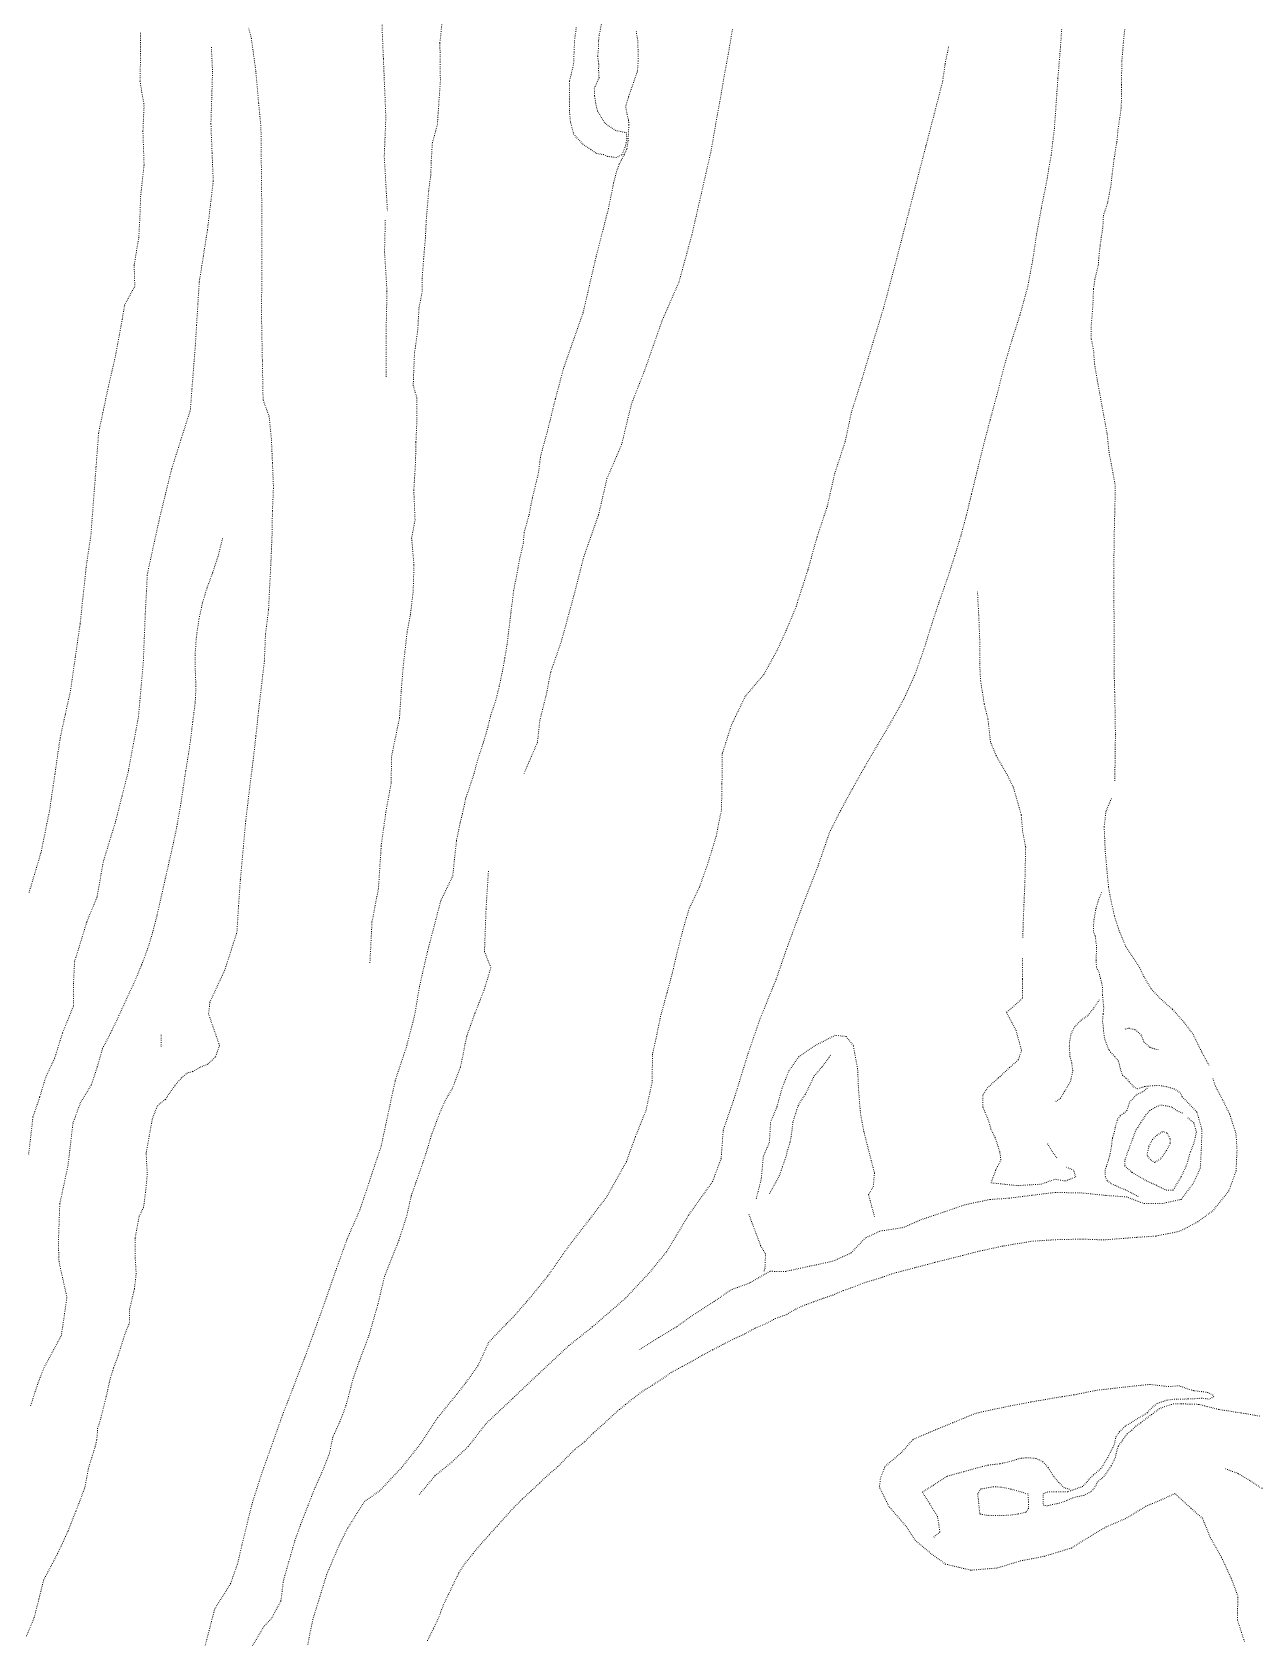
# Model space of a CAD drawing. Extents: x 682410 to 689460, y 7661803 to 7669124.
# Drawn here: x 687582.7 to 687816.5, y 7666556 to 7666862.9 of the extents above; entities that cross this region are included whole.
import ezdxf

# ---------------------------------------------------------------- set-up
doc = ezdxf.new("R2010")
doc.units = 0
doc.header["$MEASUREMENT"] = 0
doc.linetypes.add('DOT', pattern=[0.25, 0, -0.25])
doc.layers.add('02 TOE_Line', color=1, linetype='DOT', lineweight=20)

msp = doc.modelspace()

# ---------------------------------------------------------------- linework, layer by layer
at = {"layer": '02 TOE_Line'}
for points in [[(687647.27, 7666685.04, 4200.23), (687647.66, 7666692.86, 4199.42), (687648.89, 7666699.16, 4198.87), (687649.43, 7666707.45, 4198.16), (687650.31, 7666713.79, 4197.42), (687651.32, 7666719.36, 4196.77), (687651.41, 7666724.54, 4196.41), (687652.93, 7666731.88, 4195.59), (687653.24, 7666736.9, 4195.2), (687653.64, 7666741.77, 4194.82), (687654.4, 7666748.37, 4194.38), (687655.01, 7666751.6, 4194.03), (687655.54, 7666756.08, 4193.59), (687655.69, 7666761.14, 4193.19), (687655.24, 7666766.17, 4192.77), (687655.89, 7666769.63, 4192.27), (687655.66, 7666775.36, 4191.85), (687655.98, 7666780.58, 4191.56), (687656.07, 7666784.61, 4191.26), (687656.24, 7666788.53, 4191.25), (687656.24, 7666792.96, 4191.08), (687655.54, 7666795.39, 4191.18), (687655.79, 7666801.67, 4190.52), (687655.99, 7666802.93, 4190.51), (687656.42, 7666806.06, 4190.43), (687656.64, 7666810.17, 4190.4), (687657.25, 7666813.25, 4190.4), (687657.26, 7666815.86, 4190.31), (687657.54, 7666819.6, 4190.23), (687657.88, 7666823.64, 4190.29), (687658.03, 7666826.85, 4190.33), (687658.5, 7666832.55, 4190.53), (687658.91, 7666835.58, 4190.45), (687658.97, 7666837.97, 4190.46), (687659.21, 7666841.75, 4190.46), (687660.15, 7666845.11, 4190.52), (687660.44, 7666849.3, 4190.52), (687660.74, 7666853.49, 4190.53), (687660.69, 7666857.18, 4190.57), (687660.65, 7666860.86, 4190.61), (687661.28, 7666866.8, 4190.64)], [(687581.59, 7666556.37, 4201.22), (687583.07, 7666559.86, 4201.28), (687583.98, 7666563.48, 4201.35), (687584.89, 7666567.1, 4201.42), (687587.57, 7666572.19, 4201.34), (687589.59, 7666576.54, 4201.27), (687591.09, 7666580.35, 4201.21), (687592.72, 7666584.64, 4201.42), (687593.45, 7666588.45, 4201.57), (687594.75, 7666592.65, 4201.32), (687595.04, 7666593.88, 4201.53), (687595.2, 7666596.02, 4201.58), (687595.82, 7666598.1, 4201.59), (687596.84, 7666602.09, 4201.82), (687597.48, 7666605.07, 4201.9), (687598.26, 7666607.66, 4201.94), (687599.11, 7666609.93, 4201.76), (687600.36, 7666613.92, 4201.86), (687601.26, 7666616.18, 4201.78), (687601.32, 7666618.84, 4201.89), (687602.24, 7666622.74, 4201.87), (687602.57, 7666625.62, 4201.9), (687602.39, 7666628.74, 4201.9), (687602.35, 7666632.44, 4201.87), (687603.15, 7666636.6, 4201.83), (687603.99, 7666638.31, 4201.76), (687604.38, 7666641.38, 4201.74), (687604.7, 7666644.57, 4201.71), (687604.47, 7666648.66, 4201.92), (687605.04, 7666651.85, 4202.06), (687605.64, 7666655.18, 4202.2), (687606.67, 7666657.78, 4202.08), (687608.16, 7666658.92, 4201.95), (687608.87, 7666660.03, 4202), (687610.04, 7666661.66, 4202.05), (687611.26, 7666663.06, 4202.09), (687612.26, 7666663.95, 4201.93), (687613.4, 7666664.26, 4201.99), (687614.86, 7666665.1, 4202.06), (687616.35, 7666665.71, 4201.91), (687617.76, 7666667.12, 4201.89), (687618.5, 7666669.25, 4201.66), (687616.42, 7666675.23, 4201.08), (687616.65, 7666677.5, 4200.73), (687619.5, 7666683.6, 4200.34), (687621.83, 7666690.88, 4199.77), (687622.15, 7666695.95, 4199.24), (687622.49, 7666700.89, 4198.76), (687623.09, 7666707.44, 4198.25), (687623.53, 7666712.25, 4197.64), (687624.31, 7666718.82, 4197.12), (687624.93, 7666723.66, 4196.47), (687625.47, 7666728.43, 4195.87), (687625.97, 7666733.16, 4195.37), (687626.54, 7666738.01, 4194.79), (687627.09, 7666742.73, 4194.37), (687627.3, 7666747.85, 4194.06), (687627.89, 7666752.57, 4193.4), (687628.12, 7666757.4, 4192.91), (687628.36, 7666762.14, 4192.39), (687628.55, 7666766.73, 4191.87), (687628.63, 7666771.42, 4191.46), (687628.82, 7666775.91, 4191.12), (687628.63, 7666780.58, 4190.71), (687628.43, 7666785.11, 4190.21), (687627.99, 7666789.48, 4189.7), (687626.84, 7666792.6, 4189.76), (687626.7, 7666800.21, 4188.88), (687626.55, 7666807.82, 4188.01), (687626.57, 7666814.14, 4187.45), (687626.59, 7666820.45, 4186.89), (687626.61, 7666826.77, 4186.33), (687626.55, 7666832.73, 4185.77), (687626.49, 7666838.68, 4185.21), (687626.43, 7666844.64, 4184.66), (687625.99, 7666849.34, 4184.03), (687625.45, 7666855.37, 4183.4), (687624.59, 7666861.73, 4182.74), (687624.04, 7666863.79, 4182.55)], [(687582.1, 7666698.5, 4170.63), (687584.38, 7666706.12, 4170.65), (687585.22, 7666710.25, 4170.67), (687586.05, 7666714.38, 4170.68), (687587.05, 7666721.22, 4170.7), (687588.05, 7666728.07, 4170.72), (687589.03, 7666732.56, 4170.82), (687590.02, 7666737.06, 4170.92), (687590.93, 7666743.44, 4170.81), (687591.85, 7666749.81, 4170.69), (687592.44, 7666755.32, 4170.69), (687593.03, 7666760.84, 4170.69), (687593.91, 7666766.75, 4170.71), (687594.41, 7666773.3, 4170.77), (687594.9, 7666779.84, 4170.84), (687595.4, 7666786.39, 4170.9), (687596.33, 7666790.78, 4170.94), (687597.26, 7666795.18, 4170.98), (687598.62, 7666801, 4170.79), (687599.92, 7666808.05, 4170.72), (687600.34, 7666810.71, 4170.69), (687602.31, 7666814.33, 4170.61), (687602.18, 7666818.35, 4170.49), (687603.07, 7666823.66, 4170.51), (687603.29, 7666827.57, 4170.43), (687603.41, 7666831.45, 4170.46), (687604.08, 7666837.52, 4170.53), (687603.86, 7666843.97, 4170.49), (687604.08, 7666848.87, 4170.46), (687603.3, 7666853.54, 4170.42), (687603.42, 7666858.77, 4170.57), (687603.42, 7666862.89, 4170.72)], [(687615.43, 7666553.31, 4201.11), (687616.51, 7666557.43, 4201.01), (687617.59, 7666561.54, 4200.91), (687620.62, 7666566.39, 4201.1), (687621.99, 7666570.29, 4201.12), (687622.82, 7666573.91, 4201.15), (687624.69, 7666581.52, 4201.74), (687626.39, 7666586.9, 4201.88), (687630.6, 7666598.74, 4201.95), (687634.84, 7666609.68, 4201.97), (687638.31, 7666619.25, 4201.69), (687640.87, 7666626.58, 4201.69), (687642.93, 7666632.31, 4201.91), (687645.35, 7666637.82, 4202.06), (687649.43, 7666650.05, 4201.99), (687652.11, 7666662.55, 4201.94), (687654.21, 7666668.83, 4201.58), (687655.79, 7666674.87, 4201.33), (687656.75, 7666680.54, 4201.16), (687658.27, 7666687.16, 4200.96), (687660.82, 7666696.91, 4200.69), (687663.1, 7666701.61, 4200.54), (687663.82, 7666708.42, 4200.34), (687664.51, 7666711.72, 4200.25), (687664.95, 7666713.52, 4200.3), (687665.6, 7666716.5, 4200.15), (687666.18, 7666718.18, 4200.13), (687667.19, 7666721.23, 4200.14), (687667.91, 7666723.98, 4200.09), (687668.98, 7666727.2, 4200.22), (687669.7, 7666729.6, 4200.18), (687670.3, 7666732.12, 4200.12), (687671.4, 7666735.4, 4200.07), (687672, 7666737.89, 4200.05), (687672.61, 7666740.76, 4200.08), (687673.06, 7666743.32, 4200.1), (687673.49, 7666745.91, 4200.22), (687673.87, 7666749.03, 4200.21), (687674.24, 7666752.02, 4200.11), (687674.75, 7666756.12, 4200.19), (687675.33, 7666759.23, 4200.23), (687675.85, 7666762.03, 4200.33), (687676.6, 7666765.18, 4200.31), (687676.76, 7666767.23, 4200.17), (687677.69, 7666770.65, 4200.19), (687678.36, 7666773.97, 4200.27), (687679.52, 7666778.78, 4200.18), (687679.89, 7666781.86, 4200.19), (687681.02, 7666785.91, 4200.2), (687681.68, 7666788.55, 4200.21), (687682.74, 7666792.82, 4200.22), (687684.28, 7666798.61, 4200.6), (687688.04, 7666809.32, 4200.51), (687690.53, 7666820.03, 4200.43), (687692.87, 7666829.14, 4200.36), (687693.87, 7666834.09, 4200.49), (687694.41, 7666836.18, 4200.22), (687694.95, 7666837.71, 4200.34), (687695.34, 7666838.43, 4200.42), (687695.89, 7666839.47, 4200.53), (687696.42, 7666840.6, 4200.68), (687696.63, 7666842.16, 4200.71), (687696.78, 7666845.2, 4200.38), (687696.71, 7666846.07, 4200.27), (687696.47, 7666847.08, 4200.12), (687696.18, 7666848.75, 4200.11), (687696.73, 7666850.56, 4200.01), (687698.43, 7666855.45, 4200.18), (687698.56, 7666857.44, 4200.25), (687698.53, 7666859.52, 4200.27), (687698.49, 7666861.2, 4200.13), (687698.19, 7666863.08, 4200.07)], [(687649.55, 7666864.97, 4183.61), (687649.84, 7666857.78, 4183.81), (687650.31, 7666846.66, 4184.9), (687650.01, 7666839.07, 4185.57), (687650.62, 7666828.58, 4186.66)], [(687656.71, 7666583.43, 4230.66), (687659.73, 7666587.03, 4230.66), (687662.95, 7666589.63, 4230.67), (687666.1, 7666592.62, 4230.68), (687669.47, 7666597, 4230.72), (687672.21, 7666599.59, 4230.75), (687674.62, 7666601.82, 4230.98), (687679.61, 7666606.57, 4230.72), (687685.33, 7666611.9, 4230.71), (687689.83, 7666615.48, 4230.67), (687696.19, 7666620.98, 4230.64), (687700.73, 7666625.83, 4230.79), (687703.99, 7666629.82, 4230.74), (687708.25, 7666636.88, 4230.95), (687712.78, 7666643.23, 4230.94), (687714.42, 7666647.64, 4231.21), (687714.82, 7666653.05, 4230.76), (687716.98, 7666659.3, 4230.88), (687719.59, 7666667.74, 4230.71), (687721.86, 7666674.3, 4230.61), (687724.93, 7666681.87, 4230.72), (687726.97, 7666687.77, 4230.64), (687730.12, 7666696.31, 4230.73), (687732.98, 7666703.64, 4230.83), (687735.16, 7666709.96, 4230.56), (687737.24, 7666714.1, 4230.61), (687739.53, 7666718.31, 4230.62), (687741.89, 7666722.51, 4230.57), (687744.36, 7666726.72, 4230.54), (687746.9, 7666731.02, 4230.56), (687749.36, 7666735.43, 4230.5), (687751.51, 7666740.17, 4230.51), (687753.24, 7666745.08, 4230.44), (687754.82, 7666750.13, 4230.53), (687756.09, 7666753.94, 4230.63), (687757.84, 7666758.94, 4230.65), (687759.1, 7666762.83, 4230.71), (687760.31, 7666766.77, 4230.74), (687761.36, 7666770.73, 4230.73), (687762.32, 7666774.68, 4230.87), (687763.57, 7666779.83, 4230.8), (687764.86, 7666784.97, 4230.73), (687765.88, 7666788.83, 4230.8), (687767.26, 7666793.95, 4230.84), (687768.55, 7666799.08, 4230.88), (687770.02, 7666804.01, 4230.95), (687771.59, 7666808.93, 4230.97), (687772.98, 7666813.95, 4230.92), (687773.99, 7666819.17, 4230.88), (687774.74, 7666824.33, 4230.81), (687775.68, 7666829.38, 4230.75), (687776.68, 7666834.44, 4230.66), (687777.55, 7666839.52, 4230.64), (687778.15, 7666844.49, 4230.59), (687778.49, 7666849.38, 4230.54), (687778.82, 7666854.11, 4230.52), (687779.21, 7666858.77, 4230.45), (687779.54, 7666863.36, 4230.38)], [(687676.73, 7666721.21, 4211.39), (687679.29, 7666727.14, 4211.69), (687679.76, 7666731.34, 4211.5), (687680.93, 7666736.01, 4211.3), (687681.86, 7666740.68, 4211.35), (687683.87, 7666746.48, 4211.39), (687686.25, 7666755.14, 4211.39), (687688.16, 7666762.62, 4211.39), (687691, 7666770.7, 4211.39), (687692.59, 7666777.56, 4211.34), (687695.4, 7666784.09, 4211.28), (687697.26, 7666791.79, 4211.22), (687699.83, 7666798.33, 4211.16), (687703.1, 7666807.66, 4211.01), (687706.36, 7666815.13, 4210.86), (687708.84, 7666824.18, 4210.71), (687710.64, 7666832.06, 4210.89), (687712.44, 7666839.94, 4211.06), (687716.61, 7666863.43, 4210.64)], [(687686.72, 7666863.76, 4200.04), (687686.4, 7666861.36, 4200.17), (687686.3, 7666858.98, 4200.12), (687686.22, 7666856.86, 4200.2), (687685.73, 7666854.73, 4200.25), (687685.43, 7666853.5, 4200.26), (687685.42, 7666850.11, 4200.3), (687685.42, 7666847.88, 4200.23), (687685.6, 7666845.74, 4200.12), (687686.22, 7666843.44, 4200.15), (687686.85, 7666842.67, 4200.21), (687687.96, 7666841.48, 4200.39), (687689.49, 7666840.48, 4200.14), (687690.51, 7666839.74, 4200.3), (687691.93, 7666839.48, 4200.19), (687692.7, 7666839.14, 4200.48), (687694.35, 7666838.91, 4200.15), (687695.48, 7666839.48, 4200.43), (687696.23, 7666841.41, 4200.6), (687696.38, 7666842.51, 4200.58), (687696.32, 7666843.66, 4200.23), (687694.26, 7666844.08, 4199.68), (687692.85, 7666845.01, 4199.62), (687692.1, 7666845.62, 4199.61), (687690.78, 7666847.83, 4199.63), (687690.55, 7666848.78, 4199.67), (687690.21, 7666850.72, 4199.76), (687690.17, 7666852.12, 4200.05), (687691.09, 7666854.15, 4199.61), (687691, 7666855.52, 4199.65), (687691.01, 7666856.8, 4199.59), (687690.81, 7666858.32, 4199.86), (687691, 7666860.05, 4199.88), (687690.96, 7666861.16, 4199.97), (687691.11, 7666862.27, 4200), (687691.54, 7666864.51, 4200.15)], [(687789.69, 7666719.84, 4250.31), (687789.77, 7666724.33, 4250.27), (687789.81, 7666728.68, 4250.26), (687789.76, 7666732.78, 4250.12), (687789.67, 7666736.85, 4249.99), (687789.56, 7666740.95, 4249.7), (687789.55, 7666745.46, 4249.34), (687789.58, 7666750.04, 4248.92), (687789.51, 7666754.22, 4248.61), (687789.51, 7666758.58, 4248.27), (687789.54, 7666762.91, 4247.81), (687789.59, 7666767.11, 4247.43), (687789.71, 7666771.74, 4246.9), (687789.79, 7666776.29, 4246.44), (687788.59, 7666782.53, 4245.96), (687788.26, 7666786.06, 4245.6), (687787.03, 7666792.67, 4244.67), (687786.37, 7666796.19, 4244.19), (687785.81, 7666799.59, 4243.76), (687785.64, 7666802.03, 4243.51), (687785.2, 7666804.23, 4243.38), (687785.21, 7666807.04, 4243.09), (687785.39, 7666809.1, 4242.87), (687785.55, 7666811.54, 4242.62), (687785.62, 7666813.84, 4242.46), (687785.94, 7666815.9, 4242.19), (687786.57, 7666818.48, 4241.96), (687786.64, 7666819.83, 4241.8), (687786.9, 7666822.19, 4241.7), (687787.41, 7666825.62, 4241.34), (687787.52, 7666827.82, 4241.11), (687788.37, 7666830.42, 4240.81), (687788.94, 7666833.44, 4240.51), (687789.2, 7666835.77, 4240.27), (687789.56, 7666838.71, 4240.06), (687790.09, 7666841.97, 4239.86), (687790.29, 7666844.11, 4239.7), (687790.92, 7666848.41, 4239.2), (687790.98, 7666850.49, 4238.98), (687791, 7666852.81, 4238.72), (687791.01, 7666855.19, 4238.5), (687791.06, 7666857.5, 4238.31), (687791.34, 7666860.93, 4237.96), (687791.61, 7666863.61, 4237.71)], [(687582.01, 7666648.45, 4180.52), (687582.84, 7666655.59, 4180.52), (687584.15, 7666659.44, 4180.35), (687585.28, 7666663.16, 4180.34), (687586.98, 7666666.8, 4180.34), (687588.51, 7666671.69, 4180.33), (687590.58, 7666676.76, 4180.47), (687590.58, 7666681.09, 4180.47), (687590.8, 7666685.32, 4180.49), (687592.17, 7666689.68, 4180.54), (687593.14, 7666692.89, 4180.51), (687595.08, 7666697.58, 4180.4), (687595.7, 7666701.03, 4180.37), (687596.32, 7666704.47, 4180.35), (687597.47, 7666708.26, 4180.34), (687598.63, 7666712.04, 4180.33), (687599.87, 7666716.92, 4180.35), (687601.11, 7666721.79, 4180.37), (687602.06, 7666726.89, 4180.37), (687603, 7666731.99, 4180.37), (687603.46, 7666737.2, 4180.29), (687603.93, 7666742.41, 4180.2), (687604.12, 7666747.06, 4180.17), (687604.31, 7666751.71, 4180.14), (687604.51, 7666755.51, 4180.21), (687604.7, 7666759.31, 4180.28), (687605.83, 7666764.46, 4180.35), (687606.95, 7666769.61, 4180.42), (687608.15, 7666774.53, 4180.41), (687609.36, 7666779.45, 4180.4), (687611.14, 7666785.04, 4180.38), (687612.92, 7666790.64, 4180.36), (687613.24, 7666794.74, 4180.34), (687613.56, 7666798.83, 4180.32), (687613.88, 7666802.93, 4180.29), (687614.13, 7666807, 4180.28), (687614.38, 7666811.07, 4180.27), (687614.64, 7666815.14, 4180.26), (687615.42, 7666820.12, 4180.36), (687616.21, 7666825.11, 4180.46), (687616.76, 7666829.76, 4180.56), (687617.31, 7666834.41, 4180.66), (687617.08, 7666839.9, 4180.53), (687616.86, 7666845.38, 4180.4), (687617.02, 7666850.36, 4180.51), (687617.17, 7666855.34, 4180.62), (687616.94, 7666860.13, 4180.62)], [(687757.91, 7666860.06, 4220.24), (687757.25, 7666856.83, 4220.66), (687756.77, 7666853.43, 4220.4), (687755.18, 7666847.29, 4220.49), (687753.59, 7666841.15, 4220.59), (687751.99, 7666835.01, 4220.68), (687750.4, 7666828.87, 4220.78), (687748.81, 7666822.73, 4220.87), (687747.21, 7666816.59, 4220.97), (687745.45, 7666810.05, 4221.23), (687743.46, 7666803.59, 4221.5), (687741.38, 7666796.66, 4221.77), (687739.33, 7666790.25, 4222.03), (687738.14, 7666784.63, 4221.93), (687736.14, 7666778.53, 4221.83), (687734.71, 7666772.22, 4221.73), (687732.76, 7666766.38, 4221.63), (687731.02, 7666760.13, 4221.53), (687729.12, 7666754.28, 4221.43), (687728.8, 7666753.16, 4220.85), (687726.86, 7666748.55, 4220.81), (687725.14, 7666744.77, 4220.72), (687722.6, 7666740.15, 4220.84), (687719.02, 7666735.93, 4220.49), (687716.41, 7666730.53, 4220.55), (687714.65, 7666725.01, 4220.41), (687714.58, 7666719.22, 4220.33), (687714.49, 7666714.32, 4220.62), (687713.48, 7666709.23, 4220.36), (687711.84, 7666703.89, 4220.35), (687710.28, 7666699.49, 4220.31), (687708.33, 7666695.43, 4220.23), (687707.14, 7666691.42, 4220.35), (687706.02, 7666687.07, 4220.49), (687705.1, 7666683.11, 4220.53), (687704.06, 7666679.24, 4220.51), (687702.84, 7666674.8, 4220.5), (687701.92, 7666670.35, 4220.4), (687701.29, 7666667.5, 4220.54), (687701.24, 7666662.28, 4220.24), (687700.04, 7666656.77, 4220.31), (687698, 7666651.72, 4220.28), (687696.3, 7666647, 4220.4), (687692.54, 7666640.31, 4220.5), (687689.25, 7666636.01, 4220.33), (687685.36, 7666631, 4220.27), (687681.25, 7666625.14, 4220.34), (687677.7, 7666620.81, 4220.35), (687674.88, 7666617.59, 4220.45), (687670, 7666612.55, 4220.48), (687667.91, 7666608.01, 4220.23), (687665.55, 7666604.72, 4220.38), (687663.87, 7666602.57, 4220.48), (687660.26, 7666598.16, 4220.39), (687657.03, 7666593.24, 4220.57), (687653.28, 7666588.52, 4220.58), (687649.13, 7666584.13, 4220.49), (687646.28, 7666582.15, 4220.29), (687643, 7666577, 4220.44), (687641.34, 7666573.65, 4220.29), (687638.98, 7666568.1, 4220.31), (687637.72, 7666563.96, 4220.19), (687636.35, 7666559.59, 4220.17), (687635.07, 7666553.19, 4220.31)], [(687650.39, 7666797.01, 4189.59), (687650.35, 7666804.89, 4188.95), (687650.53, 7666813.44, 4188.25), (687650.06, 7666820.89, 4187.06), (687650.21, 7666827.11, 4186.5)], [(687582.39, 7666600.4, 4190.32), (687583.81, 7666604.77, 4190.39), (687584.96, 7666607.7, 4190.27), (687588.26, 7666613.83, 4190.56), (687589.33, 7666621.1, 4190.6), (687587.82, 7666627.89, 4190.61), (687587.69, 7666631.42, 4190.45), (687587.97, 7666638.98, 4190.23), (687589.54, 7666646.35, 4190.39), (687590.01, 7666650.37, 4190.33), (687590.48, 7666654.38, 4190.28), (687591.9, 7666658.28, 4190.39), (687594, 7666661.71, 4190.42), (687595.14, 7666665.14, 4190.42), (687596.14, 7666668.69, 4190.52), (687597.75, 7666671.73, 4190.57), (687599.28, 7666674.95, 4190.5), (687600.73, 7666678.14, 4190.61), (687602.22, 7666681.31, 4190.57), (687603.64, 7666684.72, 4190.4), (687604.76, 7666687.68, 4190.32), (687605.72, 7666690.83, 4190.31), (687606.56, 7666694.15, 4190.26), (687607.35, 7666697.59, 4190.23), (687608.13, 7666701.05, 4190.22), (687608.91, 7666704.49, 4190.18), (687609.7, 7666707.96, 4190.16), (687610.43, 7666711.52, 4190.15), (687611.05, 7666715.07, 4190.15), (687611.56, 7666718.5, 4190.26), (687612.05, 7666721.75, 4190.3), (687612.59, 7666724.96, 4190.3), (687613.03, 7666728.1, 4190.29), (687613.38, 7666731.1, 4190.28), (687613.85, 7666734.65, 4190.29), (687614, 7666737.77, 4190.33), (687613.87, 7666740.92, 4190.4), (687613.85, 7666744.04, 4190.33), (687614.09, 7666747.43, 4190.27), (687614.6, 7666750.82, 4190.41), (687615.24, 7666753.77, 4190.5), (687616.17, 7666756.82, 4190.45), (687617.22, 7666759.65, 4190.35), (687618.29, 7666762.95, 4190.29), (687619.1, 7666766.21, 4190.33)], [(687763.44, 7666755.94, 4236.42), (687763.67, 7666751.52, 4237), (687763.87, 7666746.92, 4237.61), (687763.86, 7666742.22, 4238.03), (687764.05, 7666738.8, 4238.27), (687764.75, 7666734.44, 4238.92), (687765.45, 7666731.59, 4239.11), (687765.91, 7666727.31, 4239.42), (687767.01, 7666724.59, 4239.75), (687769.16, 7666720.9, 4240.16), (687770.34, 7666718.48, 4240.51), (687771.82, 7666713.23, 4240.94), (687772.08, 7666710.04, 4241.25), (687772.66, 7666707.14, 4241.73), (687772.51, 7666700.44, 4242.55), (687772.25, 7666694.55, 4242.98), (687772.1, 7666689.71, 4243.27)], [(687789.04, 7666716.42, 4250.52), (687787.99, 7666713.92, 4250.59), (687787.67, 7666710.92, 4250.63), (687787.87, 7666706.32, 4250.54), (687788.5, 7666699.53, 4250.41), (687788.91, 7666697.21, 4250.34), (687789.65, 7666693.9, 4250.48), (687790.51, 7666691.2, 4250.46), (687791.76, 7666688.23, 4250.36), (687792.88, 7666686.52, 4250.39), (687794.46, 7666684.09, 4250.31), (687795.3, 7666682.33, 4250.3), (687796.63, 7666680.08, 4250.26), (687798.79, 7666677.82, 4250.31), (687800.75, 7666676.11, 4250.36), (687803.01, 7666673.59, 4250.45), (687804.67, 7666671.35, 4250.42), (687806.32, 7666667.99, 4250.39), (687807.73, 7666665.4, 4250.36)], [(687624.26, 7666553.57, 4211.05), (687627.08, 7666558.35, 4210.58), (687628.34, 7666559.57, 4210.88), (687630.26, 7666563.09, 4210.66), (687630.7, 7666566.88, 4210.67), (687632.24, 7666572.25, 4210.49), (687632.92, 7666574.63, 4210.5), (687634.02, 7666577.67, 4210.52), (687635.45, 7666581.36, 4210.53), (687636.63, 7666584.4, 4210.55), (687638.06, 7666587.61, 4210.57), (687639.49, 7666591.14, 4210.6), (687640.18, 7666594.41, 4210.62), (687641.53, 7666597.37, 4210.65), (687642.69, 7666600.43, 4210.68), (687644.05, 7666605.54, 4210.68), (687645.19, 7666608.79, 4210.68), (687647.06, 7666613.76, 4210.68), (687648.74, 7666619.55, 4210.68), (687650.05, 7666625.1, 4210.68), (687652.81, 7666632.02, 4210.68), (687654.3, 7666636.65, 4210.68), (687655.19, 7666640.57, 4210.68), (687656.07, 7666643.06, 4210.68), (687657.41, 7666646.88, 4210.68), (687658.34, 7666649.74, 4210.68), (687659, 7666652.04, 4210.68), (687660.55, 7666656.15, 4210.68), (687661.67, 7666658.73, 4210.68), (687663.04, 7666661.06, 4210.68), (687664.59, 7666665.12, 4210.68), (687665.78, 7666671.03, 4210.68), (687667.36, 7666675.45, 4210.68), (687669.08, 7666679.78, 4210.68), (687670.4, 7666684.14, 4210.32), (687669.17, 7666687.13, 4210.58), (687669.48, 7666695.44, 4210.54), (687669.93, 7666702.74, 4210.49)], [(687787.18, 7666698.48, 4250.71), (687786.64, 7666697.2, 4250.97), (687786.1, 7666695.41, 4251.36), (687785.67, 7666693.04, 4251.68), (687785.62, 7666690.93, 4251.92), (687785.97, 7666690.14, 4251.67), (687786.22, 7666687.95, 4252.15), (687786.14, 7666685.99, 4252.43), (687786.14, 7666685.46, 4252.34), (687786.19, 7666684.12, 4252.03), (687786.68, 7666683.2, 4251.46), (687786.94, 7666682.07, 4251.01), (687787.31, 7666680.72, 4250.62), (687787.35, 7666678.8, 4250.27), (687787.59, 7666676.45, 4250.13), (687787.48, 7666675.2, 4250.12), (687787.32, 7666673.8, 4250.09), (687787.47, 7666673.15, 4250.09), (687787.56, 7666671.88, 4250.08), (687787.68, 7666670.84, 4249.97), (687787.98, 7666669.81, 4249.94), (687788.62, 7666668.31, 4249.91), (687788.9, 7666667.98, 4249.91), (687789.71, 7666667.11, 4249.9), (687790.39, 7666666.25, 4250.01), (687790.59, 7666665.56, 4249.95), (687790.8, 7666664.61, 4249.85), (687791.19, 7666663.49, 4249.84), (687791.95, 7666662.93, 4249.89), (687792.46, 7666662.31, 4249.89), (687793.33, 7666661.35, 4249.88), (687794.01, 7666660.94, 4249.87), (687795.47, 7666661.41, 4249.81), (687797.21, 7666661.55, 4250.01), (687798.22, 7666661.61, 4250.22), (687799.64, 7666661.36, 4250.33), (687801.08, 7666660.94, 4250.52), (687802.22, 7666660.16, 4250.63), (687802.6, 7666659.4, 4250.49), (687805.39, 7666656.52, 4250.59), (687806.35, 7666653.16, 4250.51), (687806.24, 7666649.21, 4250.4), (687806.04, 7666645.82, 4250.38), (687804.75, 7666642.96, 4249.96), (687802.38, 7666639.82, 4250.11), (687798.92, 7666639.06, 4249.9), (687795.32, 7666639.01, 4249.54), (687791.95, 7666640.3, 4248.99), (687787.87, 7666640.59, 4248.69), (687783.29, 7666641.07, 4248.12), (687778.13, 7666641.14, 4247.61), (687773.82, 7666640.6, 4247.35), (687769.48, 7666640.06, 4247.05), (687765.81, 7666639.8, 4246.59), (687761.08, 7666638.81, 4246.31), (687757.06, 7666637.42, 4246.18), (687752.73, 7666635.96, 4246.3), (687749.18, 7666634.43, 4246.1), (687744.76, 7666633.76, 4246.1), (687742.01, 7666632.46, 4246.6), (687739.27, 7666629.58, 4246.58), (687735.8, 7666628.01, 4246.28), (687729.99, 7666626.76, 4244.99), (687726.76, 7666626.06, 4244.62), (687723.73, 7666626.08, 4243.07), (687719.9, 7666623.86, 4242.76), (687716.32, 7666622.54, 4242.62), (687713.06, 7666620.31, 4242.4), (687708.94, 7666617.66, 4242.39), (687705.91, 7666615.48, 4242.41), (687702.47, 7666613.41, 4242.13), (687698.85, 7666611.15, 4241.85)], [(687772.06, 7666685.94, 4243.52), (687772.08, 7666681.91, 4244.18), (687772.02, 7666678.21, 4244.69), (687768.99, 7666675.53, 4247.46), (687770.81, 7666672.14, 4245.11), (687771.86, 7666668.24, 4245.58), (687771.22, 7666666.48, 4245.74), (687769.58, 7666665.01, 4245.92), (687767.76, 7666663.32, 4246.01), (687765.42, 7666661.2, 4246.05), (687764.45, 7666659.78, 4246.09), (687764.48, 7666657.43, 4246.45), (687765.56, 7666654.86, 4246.81), (687766.01, 7666653.27, 4246.86), (687766.8, 7666651.62, 4246.69), (687767.16, 7666650.64, 4246.69), (687767.69, 7666648.91, 4246.68), (687767.92, 7666647.4, 4246.89), (687766.91, 7666645.38, 4247.21), (687766.04, 7666642.99, 4247.06), (687771.2, 7666642.44, 4247.63), (687773.43, 7666642.61, 4247.54), (687775.6, 7666642.72, 4247.81), (687778.22, 7666643.66, 4248.01), (687780.28, 7666643.34, 4248.12), (687782.22, 7666644.11, 4248.39), (687781.82, 7666645.38, 4248.51), (687780.31, 7666646.08, 4248.71)], [(687778.41, 7666658.54, 4248.99), (687779.34, 7666659.17, 4249.14), (687780.13, 7666660.53, 4249.18), (687781.2, 7666662.27, 4249.57), (687781.66, 7666664.39, 4249.69), (687781.45, 7666665.98, 4249.8), (687781.13, 7666667.16, 4249.92), (687781, 7666669.13, 4249.96), (687781.08, 7666670.12, 4250), (687781.34, 7666671.46, 4250), (687782.02, 7666672.8, 4250.05), (687783.24, 7666674.07, 4250.17), (687784.61, 7666675.02, 4250.34), (687785.72, 7666676.43, 4250.16), (687786.73, 7666677.96, 4250.11)], [(687791.66, 7666672.38, 4250.83), (687792.42, 7666672.53, 4251.04), (687793.68, 7666672.21, 4251.25), (687794.16, 7666671.75, 4251.16), (687794.83, 7666671.08, 4251.52), (687795.28, 7666669.9, 4251.34), (687796.4, 7666668.87, 4251.44), (687796.91, 7666668.7, 4251.38), (687797.56, 7666668.5, 4251.52), (687798.18, 7666668.47, 4251.76)], [(687607.34, 7666669.06, 4202.74), (687607.36, 7666671.47, 4202.68)], [(687743.76, 7666636.53, 4246.1), (687742.6, 7666640.73, 4246.09), (687743.52, 7666642.25, 4246.09), (687743.75, 7666644.84, 4245.82), (687741.72, 7666652.74, 4245.51), (687741.08, 7666656.08, 4245.38), (687740.69, 7666660.86, 4245.18), (687740.52, 7666664.82, 4245.02), (687739.71, 7666669.23, 4244.64), (687738.31, 7666670.95, 4244.56), (687736.23, 7666671.18, 4244.26), (687732.2, 7666669.12, 4243.09), (687729.26, 7666667.07, 4242.72), (687727.39, 7666664.41, 4242.5), (687726.07, 7666661.06, 4242.4), (687725.09, 7666657.49, 4242.42), (687723.88, 7666654.6, 4242.39), (687723.66, 7666650.76, 4242.46), (687722.47, 7666647.97, 4242.56), (687722.1, 7666643.77, 4242.61), (687721.11, 7666639.86, 4242.7)], [(687723.66, 7666640.93, 4244.41), (687725.54, 7666644.3, 4244.51), (687726.15, 7666646.09, 4244.69), (687726.92, 7666648.26, 4244.83), (687727.05, 7666648.98, 4245.04), (687727.62, 7666650.77, 4244.9), (687727.98, 7666653.04, 4245.07), (687728.14, 7666654.55, 4245.15), (687728.68, 7666656.3, 4245.24), (687729.14, 7666657.72, 4245.32), (687729.65, 7666658.63, 4245.51), (687730.55, 7666659.93, 4245.81), (687732.23, 7666663.42, 4245.59), (687733.73, 7666665.15, 4245.99), (687735.11, 7666667.01, 4246.08), (687735.35, 7666667.38, 4246.1)], [(687808.47, 7666662.91, 4250.34), (687808.93, 7666661.48, 4250.23), (687810.38, 7666658.73, 4250.36), (687811.7, 7666656.04, 4250.48), (687812.87, 7666652.36, 4250.44), (687813.07, 7666649.26, 4250.37), (687812.88, 7666645.28, 4250.32), (687811.52, 7666641.47, 4250.3), (687808.46, 7666637.66, 4250.02), (687805.5, 7666635.51, 4249.74), (687802.15, 7666633.74, 4249.5), (687797.52, 7666632.81, 4248.97), (687793.84, 7666632.57, 4248.68), (687787.57, 7666632.08, 4248.32), (687783.62, 7666632.23, 4248.08), (687778.77, 7666632.14, 4247.75), (687773.91, 7666631.83, 4247.42), (687768.2, 7666630.89, 4247.07), (687763.82, 7666629.93, 4246.78), (687760.59, 7666629.11, 4246.52), (687755.28, 7666627.77, 4246.13), (687751.4, 7666626.74, 4245.85), (687747.04, 7666625.59, 4245.58), (687745.2, 7666624.93, 4245.42), (687743.53, 7666624.4, 4245.38), (687741.81, 7666623.89, 4245.2), (687739.87, 7666623.13, 4245.09), (687737.76, 7666622.39, 4244.78), (687735.81, 7666621.55, 4244.62), (687733.91, 7666620.91, 4244.47), (687732.11, 7666620.23, 4244.32), (687730.38, 7666619.62, 4244.19), (687728.55, 7666618.8, 4243.97), (687726.86, 7666617.77, 4243.85), (687724.79, 7666617.06, 4243.68), (687722.99, 7666616.07, 4243.59), (687720.89, 7666615.21, 4243.37), (687718.93, 7666614.1, 4243.28), (687716.91, 7666613.2, 4243.14), (687714.78, 7666612.11, 4243.05), (687712.79, 7666611.06, 4242.9), (687710.74, 7666609.99, 4242.74), (687708.66, 7666608.78, 4242.57), (687706.94, 7666607.86, 4242.5), (687704.86, 7666606.72, 4242.3), (687703.14, 7666605.53, 4242.21), (687701.27, 7666604.31, 4242.04), (687699.53, 7666603.25, 4241.93), (687697.86, 7666601.99, 4241.79), (687696.14, 7666600.61, 4241.66), (687694.96, 7666599.67, 4241.64), (687693.39, 7666598.28, 4241.5), (687691.64, 7666596.64, 4241.37), (687689.93, 7666595.14, 4241.19), (687688.27, 7666593.46, 4241.04), (687686.41, 7666592, 4240.88), (687684.69, 7666590.33, 4240.72), (687683.19, 7666588.75, 4240.53), (687681.37, 7666587.19, 4240.38), (687679.69, 7666585.6, 4240.2), (687678.02, 7666584.07, 4239.92), (687676.4, 7666582.56, 4239.83), (687674.71, 7666580.86, 4239.55), (687673.05, 7666579.04, 4239.39), (687671.58, 7666577.38, 4239.17), (687670.04, 7666575.69, 4238.94), (687668.4, 7666573.87, 4238.7), (687667.01, 7666572.18, 4238.39), (687665.48, 7666570.32, 4238.23), (687664.27, 7666568.44, 4237.94), (687663.11, 7666566.05, 4237.63), (687662.3, 7666564.38, 4237.48), (687661.25, 7666562.16, 4237.25), (687660.4, 7666559.86, 4237.02), (687659.4, 7666557.76, 4236.76), (687658.19, 7666555.37, 4236.57)], [(687794.19, 7666640.37, 4249.33), (687792.72, 7666641.14, 4249.16), (687791.79, 7666641.64, 4249.08), (687790.76, 7666642.02, 4249.04), (687789.79, 7666642.48, 4249.01), (687788.91, 7666642.9, 4248.94), (687788.21, 7666643.43, 4248.92), (687787.89, 7666644.14, 4248.92), (687787.84, 7666645.38, 4248.89), (687788.08, 7666646.12, 4249.03), (687788.48, 7666647.33, 4249.11), (687788.72, 7666648.21, 4249.1), (687788.93, 7666649.26, 4249.1), (687789.05, 7666650.04, 4249.08), (687789.27, 7666651.6, 4249.06), (687789.54, 7666652.41, 4249.17), (687789.76, 7666653.5, 4249.25), (687790.24, 7666655.14, 4249.28), (687790.75, 7666655.84, 4249.33), (687791.43, 7666656.27, 4249.52), (687792.02, 7666656.78, 4249.59), (687792.53, 7666658.42, 4249.62), (687793.9, 7666659.88, 4249.7), (687795.02, 7666660.35, 4249.97), (687795.99, 7666661.18, 4249.76)], [(687802.67, 7666656.32, 4250.09), (687801.64, 7666656.74, 4250.05), (687800.56, 7666657.46, 4250.01), (687799.44, 7666657.7, 4249.91), (687798.38, 7666657.85, 4249.9), (687797.38, 7666657.37, 4249.88), (687796.4, 7666656.83, 4249.84), (687795.66, 7666656.01, 4249.78), (687795.13, 7666655.18, 4249.66), (687794.68, 7666654.5, 4249.63), (687794.08, 7666653.55, 4249.58), (687793.76, 7666653.15, 4249.56), (687791.65, 7666647.45, 4249.17), (687791.62, 7666646.23, 4249.1), (687793.03, 7666644.96, 4249.18), (687795.72, 7666643.39, 4249.4), (687797.64, 7666642.51, 4249.5), (687799.56, 7666641.57, 4249.81), (687800.87, 7666641.59, 4249.86), (687801.21, 7666642.22, 4249.75), (687802.4, 7666644.19, 4249.88), (687803.41, 7666646.34, 4249.86), (687804.17, 7666648.94, 4249.88), (687804.83, 7666650.56, 4250.08), (687805.29, 7666652.66, 4250.16), (687804.8, 7666654.46, 4250.18), (687803.54, 7666655.54, 4250.19)], [(687797.81, 7666652.12, 4247.25), (687798.87, 7666652.8, 4246.98), (687799.72, 7666652.48, 4246.89), (687800.29, 7666651.37, 4246.73), (687800.27, 7666650.51, 4246.68), (687799.6, 7666649.19, 4246.56), (687798.43, 7666647.54, 4246.76), (687797.33, 7666646.89, 4246.88), (687796.5, 7666647.42, 4246.97), (687795.94, 7666648.13, 4247.06), (687795.86, 7666648.44, 4247.09), (687796.23, 7666649.99, 4247.24), (687796.92, 7666651.29, 4247.34), (687797.81, 7666652.12, 4247.25)], [(687776.83, 7666650.47, 4249.28), (687777.92, 7666648.66, 4248.75), (687778.79, 7666647.57, 4248.68)], [(687722.63, 7666626.12, 4243.43), (687722.81, 7666626.66, 4243.44), (687722.91, 7666629.4, 4243.39), (687721.98, 7666630.97, 4243.35), (687719.71, 7666637.01, 4243.14)], [(687814.49, 7666555.34, 4243.48), (687813.13, 7666559.51, 4243.53), (687813.24, 7666564, 4243.84), (687811.93, 7666567.47, 4243.74), (687810.09, 7666571.44, 4244.01), (687808, 7666575.12, 4243.84), (687806.46, 7666578.88, 4243.59), (687804.24, 7666580.81, 4243.33), (687801.18, 7666583.61, 4242.97), (687798.58, 7666582.4, 4243), (687795.66, 7666581.19, 4243.44), (687791.78, 7666578.83, 4243.54), (687788.07, 7666577.25, 4243.56), (687785.94, 7666576.02, 4243.35), (687781.39, 7666573.2, 4243.06), (687776.21, 7666571.62, 4243.1), (687771.65, 7666570.73, 4243.18), (687767.15, 7666569.37, 4243.1), (687762.17, 7666568.97, 4242.98), (687757.34, 7666570.12, 4242.92), (687754.53, 7666572.16, 4243.05), (687751.58, 7666574.61, 4243.02), (687749.67, 7666577.5, 4243.24), (687746.52, 7666581.11, 4243.21), (687744.69, 7666584.83, 4243.43), (687744.87, 7666586.52, 4243.76), (687745.75, 7666588.78, 4243.75), (687748.89, 7666591.45, 4244.35), (687751.13, 7666593.96, 4244.55), (687754.4, 7666595.36, 4244.89), (687758.7, 7666597.14, 4245.29), (687763.17, 7666598.97, 4245.74), (687768.34, 7666600.08, 4246.12), (687773.65, 7666601.11, 4246.41), (687779.67, 7666602.13, 4246.87), (687781.91, 7666602.48, 4247.12), (687786.38, 7666603.36, 4247.61), (687791.7, 7666603.97, 4248.14), (687796.45, 7666604.47, 4248.62), (687799.93, 7666604.04, 4248.95), (687801.96, 7666604.21, 4249.21), (687803.63, 7666603.61, 4249.53), (687804.84, 7666603.27, 4249.64), (687806.27, 7666603.09, 4249.8), (687807.43, 7666602.94, 4249.84), (687808.35, 7666602.47, 4250.01), (687808.65, 7666602.11, 4250.12), (687807.77, 7666601.66, 4249.79), (687806.32, 7666601.83, 4249.09), (687804.9, 7666601.74, 4248.66), (687803.7, 7666601.68, 4248.22), (687801.51, 7666601.67, 4248.01), (687799.65, 7666601.46, 4247.85), (687797.78, 7666600.81, 4248.36), (687796.69, 7666599.93, 4248.07), (687795.89, 7666599.01, 4247.93), (687793.53, 7666597.6, 4247.4), (687791.66, 7666596.48, 4246.74), (687790.58, 7666595.43, 4246.36), (687789.93, 7666594.51, 4246.13), (687789.65, 7666593.08, 4245.78), (687788.36, 7666590.51, 4245.27), (687787.04, 7666588.37, 4245.03), (687785.62, 7666587.18, 4245.19), (687784.68, 7666586.23, 4244.38), (687784.26, 7666585.7, 4243.31), (687783.57, 7666584.97, 4243.17), (687780.69, 7666583.94, 4243.66), (687778.3, 7666583.91, 4243.63), (687776.88, 7666583.93, 4243.71), (687775.99, 7666583.57, 4243.54), (687776, 7666581.43, 4243.49), (687776.71, 7666581.25, 4243.55), (687778.42, 7666581.65, 4243.68), (687779.08, 7666581.78, 4243.65), (687780.65, 7666582.32, 4243.71), (687781.85, 7666582.86, 4243.89), (687783.79, 7666583.26, 4243.39), (687785.26, 7666584.03, 4243.65), (687786.12, 7666585.17, 4244.45), (687786.31, 7666585.77, 4244.77), (687787.35, 7666586.59, 4244.96), (687787.98, 7666587.36, 4245.06), (687789.05, 7666588.95, 4245.2), (687789.82, 7666590.54, 4245.33), (687790.11, 7666591.88, 4245.72), (687790.4, 7666592.74, 4246.15), (687791.19, 7666593.78, 4246.28), (687791.59, 7666594.4, 4246.86), (687792.06, 7666595.05, 4247.12), (687792.95, 7666595.73, 4247.06), (687793.72, 7666596.46, 4247.28), (687794.67, 7666597.15, 4247.33), (687795.52, 7666597.82, 4247.48), (687796.74, 7666598.72, 4247.76), (687798.16, 7666599.8, 4247.52), (687799.16, 7666600.2, 4247.63), (687800.87, 7666600.74, 4247.84), (687802.45, 7666600.75, 4248.58), (687805.78, 7666600.65, 4248.55), (687807.4, 7666600.22, 4249.86), (687809.6, 7666599.68, 4250.2), (687813.87, 7666599.01, 4250.56), (687817.4, 7666598.42, 4250.86)], [(687781.01, 7666584.45, 4244.07), (687780.01, 7666584.69, 4244.39), (687778.99, 7666585.72, 4244.43), (687777.94, 7666586.94, 4244.55), (687776.95, 7666588.57, 4244.72), (687775.96, 7666589.69, 4244.84), (687774.62, 7666590.33, 4244.89), (687773.29, 7666590.45, 4245), (687771.61, 7666590.37, 4244.87), (687769.97, 7666589.81, 4244.63), (687767.71, 7666589.28, 4244.46), (687765.47, 7666589.05, 4244.51), (687763.1, 7666588.43, 4244.24), (687760.8, 7666587.79, 4244.22), (687757.54, 7666586.87, 4244.49), (687755.06, 7666585.23, 4244.62), (687752.9, 7666583.88, 4244.56), (687754.31, 7666581.65, 4244.61), (687755.81, 7666579.21, 4244.65), (687756.26, 7666576.23, 4244.75), (687754.93, 7666575.19, 4244.74)], [(687853.37, 7666553.55, 4258.79), (687851.34, 7666556.87, 4258.41), (687849.71, 7666560.92, 4258.26), (687849.16, 7666563.74, 4258.06), (687846.36, 7666565.27, 4258.16), (687845.12, 7666566.12, 4257.94), (687842.85, 7666569.98, 4257.39), (687840.87, 7666573.25, 4257.13), (687839.8, 7666574.5, 4256.89), (687837.07, 7666577.5, 4256.37), (687833.24, 7666579.39, 4255.92), (687830.43, 7666582.24, 4255.04), (687827.64, 7666584.59, 4254.98), (687824.48, 7666584.83, 4255.01), (687822.54, 7666584.8, 4254.53), (687819.77, 7666584.71, 4254.44), (687817.75, 7666584.61, 4253.88), (687815.5, 7666586.11, 4252.75), (687813.24, 7666587.44, 4251.55), (687810.67, 7666588.43, 4250.51)], [(687773.08, 7666583.6, 4242.42), (687773.21, 7666581.91, 4242.32), (687773.22, 7666580.77, 4242.26), (687772.7, 7666580.03, 4242.28), (687771.16, 7666579.7, 4242.3), (687769.46, 7666579.45, 4242.24), (687767.99, 7666579.44, 4242.22), (687765.5, 7666579.44, 4242.32), (687763.91, 7666579.67, 4242.31), (687763.78, 7666580.6, 4242.19), (687763.59, 7666582.59, 4242.41), (687763.48, 7666583.52, 4242.45), (687764.08, 7666584.48, 4242.48), (687766.47, 7666584.91, 4242.59), (687767.93, 7666584.83, 4242.23), (687769.84, 7666584.46, 4242.08), (687770.86, 7666584.17, 4241.91), (687772.25, 7666583.8, 4242.09), (687772.56, 7666583.59, 4242.17), (687772.86, 7666583.44, 4242.34)]]:
    msp.add_polyline3d(points, dxfattribs=at)

doc.saveas('drawing.dxf')
